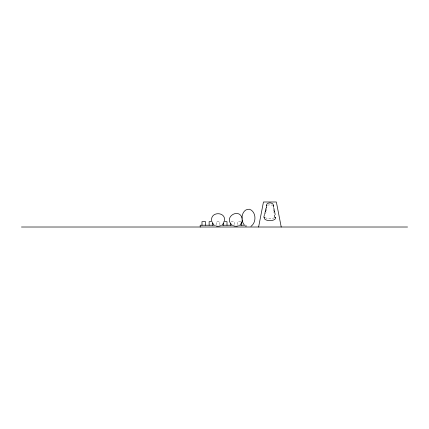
<?xml version="1.0" encoding="UTF-8"?>
<svg xmlns="http://www.w3.org/2000/svg" width="429" height="429" viewBox="0 0 429 429"><rect width="100%" height="100%" fill="white"/><g stroke="black" fill="none" stroke-linecap="round" stroke-linejoin="round"><path stroke-width="0.32" stroke-dasharray="2.15 1.61" d="M266.071 212.098L265.975 212.382M265.444 213.792L265.578 213.438M231.113 221.648L234.159 221.648L234.164 225.225M240.787 221.648L237.741 221.648L237.736 225.225M274.029 212.875L273.847 212.382M246.675 225.225L246.675 226.415M219.863 224.63L219.863 221.648L216.291 221.648L216.286 225.225M273.863 211.218A9.738 8.124 67.7 0 1 273.632 209.62M266.506 208.644A9.738 8.473 -67.7 0 1 266.093 212.103M267.573 205.228A6.333 4.746 0 0 1 272.474 205.298M274.56 217.825A8.183 3.711 0 0 1 265.583 217.921"/><path stroke-width="0.64" d="M242.396 219.863L241.774 222.619L240.278 224.64M273.412 206.703L273.488 205.561A3.577 2.681 0 0 0 269.911 202.885A3.577 2.681 0 0 0 266.339 205.561L266.457 207.271M273.364 207.384L273.396 206.928M224.453 220.806C226.137 211.347 210.012 211.347 211.701 220.806M264.618 214.613L265.385 210.971L265.294 211.374M258.607 227.011L263.465 201.989L276.356 201.989L281.22 227.011M265.991 208.167L265.315 211.293M223.9 222.619L222.404 224.64M250.927 226.33C256.708 222.597 256.306 211.47 249.41 209.234C241.859 208.741 240.031 219.884 244.133 224.699M220.833 225.686L218.393 226.298M238.122 225.933L236.266 226.298M212.098 221.648L209.143 221.648L209.137 225.225M223.724 221.648L227.005 221.648L227.011 225.225M215.471 225.225L200.198 225.225L200.198 227.011M221.444 225.225L233.397 225.225M238.706 225.225L245.345 225.225M21.45 227.011L407.55 227.011M235.634 226.298L233.778 225.933M217.76 226.298L216.205 226.029M245.704 226.153L245.994 226.33M231.622 224.64C223.584 216.913 239.173 207.566 242.203 218.297M213.749 224.64L212.248 222.619M274.624 211.77L274.512 211.293L275.204 214.613M274.533 211.374L273.836 208.167M266.463 207.384L266.495 207.834M241.312 222.243L241.312 225.225M230.588 223.439L230.588 225.225M223.439 222.844L223.439 225.225M212.714 222.844L212.714 225.225M205.561 225.225L205.561 221.648L201.995 221.648L201.989 225.225M274.27 215.149A12.843 10.258 71.5 0 1 274.876 217.519M275.461 217.498A8.183 3.711 0 0 1 275.171 217.616M264.956 217.723A8.183 3.711 0 0 1 264.655 217.616M275.407 217.471A5.652 2.563 0 0 1 269.911 220.64A5.652 2.563 0 0 1 264.42 217.471M266.302 205.738A6.333 4.746 0 0 1 266.709 205.545M273.117 205.545A6.333 4.746 0 0 1 273.525 205.738M263.824 217.417A12.843 11.411 -69.9 0 1 264.323 215.208"/></g></svg>
